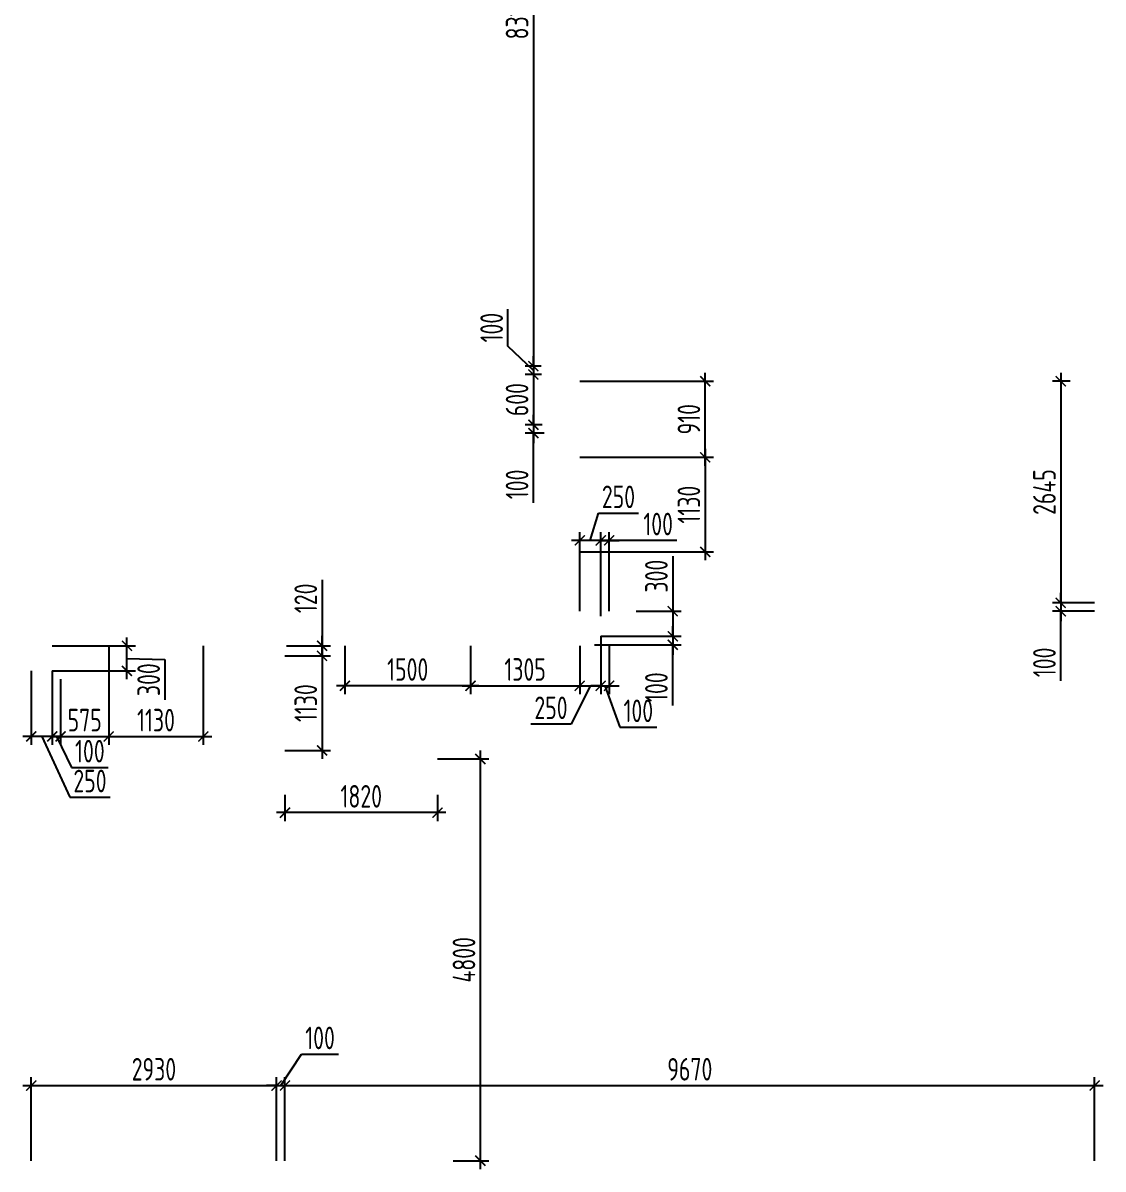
# Model space of a CAD drawing. Header units: millimetres. Extents: x -350007 to 536090, y -888 to 198380.
# Drawn here: x 113587 to 126487, y 55206 to 68896 of the extents above; entities that cross this region are included whole.
import ezdxf

# ---------------------------------------------------------------- set-up
doc = ezdxf.new("R2010")
doc.units = ezdxf.units.MM
doc.layers.add('АР_Размеры нов.', color=15, linetype='Continuous', lineweight=0)
doc.styles.add('ISOCPEUR', font='isocpeur.ttf', dxfattribs={"width": 0.7})
doc.dimstyles.new('R_100', dxfattribs={"dimtxt": 270, "dimasz": 120, "dimexe": 100, "dimexo": 0, "dimgap": 60, "dimtad": 1, "dimdec": 0, "dimrnd": 5, "dimzin": 0, "dimdsep": 46, "dimtxsty": 'ISOCPEUR', "dimblk": 'ARCHTICK', "dimcen": 0, "dimdle": 100, "dimclrd": 256, "dimclre": 256, "dimclrt": 256, "dimadec": 0, "dimazin": 0, "dimtfac": 2, "dimtdec": 0, "dimtofl": 0, "dimtmove": 1, "dimatfit": 3, "dimfxl": 1, "dimtvp": 3, "dimtolj": 1, "dimtzin": 0, "dimarcsym": 0})

# ---------------------------------------------------------------- blocks, each defined once
blk = doc.blocks.new('_ArchTick')
at = {"color": 0, "linetype": 'ByBlock', "const_width": 0.15}
blk.add_lwpolyline([(-0.5, -0.5), (0.5, 0.5)], dxfattribs=at)
blk = doc.blocks.new('*D2631')
at = {"layer": 'Defpoints', "color": 0, "ltscale": 100, "transparency": 16777216}
for p in [(117433, 61456), (118933, 61456), (117433, 60978)]:
    blk.add_point(p, dxfattribs=at)
at = {"layer": 'АР_Размеры нов.', "lineweight": -2, "ltscale": 100, "transparency": 16777216}
for p, q in [((117433, 61456), (117433, 60878)), ((118933, 61456), (118933, 60878)), ((119033, 60978), (117333, 60978))]:
    blk.add_line(p, q, dxfattribs=at)
at = {"layer": 'АР_Размеры нов.', "lineweight": -2, "ltscale": 100, "transparency": 16777216, "xscale": 120, "yscale": 120, "zscale": 120, "rotation": 180}
blk.add_blockref('_ArchTick', (117433, 60978), dxfattribs=at)
at = {"layer": 'АР_Размеры нов.', "lineweight": -2, "ltscale": 100, "transparency": 16777216, "xscale": 120, "yscale": 120, "zscale": 120}
blk.add_blockref('_ArchTick', (118933, 60978), dxfattribs=at)
at = {"layer": 'АР_Размеры нов.', "ltscale": 100, "transparency": 16777216, "insert": (118183, 61173), "char_height": 270, "attachment_point": 5, "style": 'ISOCPEUR'}
blk.add_mtext('\\A1;1500', dxfattribs=at)
blk = doc.blocks.new('*D2632')
at = {"layer": 'Defpoints', "color": 0, "ltscale": 100, "transparency": 16777216}
for p in [(116717, 61336), (116717, 60206), (117160, 60206)]:
    blk.add_point(p, dxfattribs=at)
at = {"layer": 'АР_Размеры нов.', "lineweight": -2, "ltscale": 100, "transparency": 16777216}
for p, q in [((116717, 61336), (117260, 61336)), ((117160, 61436), (117160, 60106)), ((116717, 60206), (117260, 60206))]:
    blk.add_line(p, q, dxfattribs=at)
at = {"layer": 'АР_Размеры нов.', "lineweight": -2, "ltscale": 100, "transparency": 16777216, "xscale": 120, "yscale": 120, "zscale": 120}
for p, rotation in [((117160, 61336), 90), ((117160, 60206), 270)]:
    blk.add_blockref('_ArchTick', p, dxfattribs=dict(at, rotation=rotation))
at = {"layer": 'АР_Размеры нов.', "ltscale": 100, "transparency": 16777216, "insert": (116965, 60771), "char_height": 270, "attachment_point": 5, "rotation": 90, "style": 'ISOCPEUR'}
blk.add_mtext('\\A1;1130', dxfattribs=at)
blk = doc.blocks.new('*D2633')
at = {"layer": 'Defpoints', "color": 0, "ltscale": 100, "transparency": 16777216}
for p in [(120237, 63707), (120238, 62577), (121736, 62577)]:
    blk.add_point(p, dxfattribs=at)
at = {"layer": 'АР_Размеры нов.', "lineweight": -2, "ltscale": 100, "transparency": 16777216}
for p, q in [((121736, 63807), (121736, 62477)), ((120237, 63707), (121836, 63707)), ((120238, 62577), (121836, 62577))]:
    blk.add_line(p, q, dxfattribs=at)
at = {"layer": 'АР_Размеры нов.', "lineweight": -2, "ltscale": 100, "transparency": 16777216, "xscale": 120, "yscale": 120, "zscale": 120}
for p, rotation in [((121736, 63707), 90), ((121736, 62577), 270)]:
    blk.add_blockref('_ArchTick', p, dxfattribs=dict(at, rotation=rotation))
at = {"layer": 'АР_Размеры нов.', "ltscale": 100, "transparency": 16777216, "insert": (121541, 63142), "char_height": 270, "attachment_point": 5, "rotation": 90, "style": 'ISOCPEUR'}
blk.add_mtext('\\A1;1130', dxfattribs=at)
blk = doc.blocks.new('*D2645')
at = {"layer": 'Defpoints', "color": 0, "ltscale": 100, "transparency": 16777216}
for p in [(116717, 59677), (118538, 59677), (116717, 59463)]:
    blk.add_point(p, dxfattribs=at)
at = {"layer": 'АР_Размеры нов.', "lineweight": -2, "ltscale": 100, "transparency": 16777216}
for p, q in [((116717, 59677), (116717, 59363)), ((118538, 59677), (118538, 59363)), ((118638, 59463), (116617, 59463))]:
    blk.add_line(p, q, dxfattribs=at)
at = {"layer": 'АР_Размеры нов.', "lineweight": -2, "ltscale": 100, "transparency": 16777216, "xscale": 120, "yscale": 120, "zscale": 120, "rotation": 180}
blk.add_blockref('_ArchTick', (116717, 59463), dxfattribs=at)
at = {"layer": 'АР_Размеры нов.', "lineweight": -2, "ltscale": 100, "transparency": 16777216, "xscale": 120, "yscale": 120, "zscale": 120}
blk.add_blockref('_ArchTick', (118538, 59463), dxfattribs=at)
at = {"layer": 'АР_Размеры нов.', "ltscale": 100, "transparency": 16777216, "insert": (117628, 59658), "char_height": 270, "attachment_point": 5, "style": 'ISOCPEUR'}
blk.add_mtext('\\A1;1820', dxfattribs=at)
blk = doc.blocks.new('*D2646')
at = {"layer": 'Defpoints', "color": 0, "ltscale": 100, "transparency": 16777216}
for p in [(118538, 60104), (118727, 55306), (119050, 55306)]:
    blk.add_point(p, dxfattribs=at)
at = {"layer": 'АР_Размеры нов.', "lineweight": -2, "ltscale": 100, "transparency": 16777216}
for p, q in [((118538, 60104), (119150, 60104)), ((119050, 60204), (119050, 55206)), ((118727, 55306), (119150, 55306))]:
    blk.add_line(p, q, dxfattribs=at)
at = {"layer": 'АР_Размеры нов.', "lineweight": -2, "ltscale": 100, "transparency": 16777216, "xscale": 120, "yscale": 120, "zscale": 120}
for p, rotation in [((119050, 60104), 90), ((119050, 55306), 270)]:
    blk.add_blockref('_ArchTick', p, dxfattribs=dict(at, rotation=rotation))
at = {"layer": 'АР_Размеры нов.', "ltscale": 100, "transparency": 16777216, "insert": (118855, 57705), "char_height": 270, "attachment_point": 5, "rotation": 90, "style": 'ISOCPEUR'}
blk.add_mtext('\\A1;4800', dxfattribs=at)
blk = doc.blocks.new('*D2148')
at = {"layer": 'Defpoints', "color": 0, "ltscale": 500, "transparency": 16777216}
for p in [(119838, 73111), (119684, 64796), (119778, 64796)]:
    blk.add_point(p, dxfattribs=at)
at = {"layer": 'АР_Размеры нов.', "lineweight": -2, "ltscale": 500, "transparency": 16777216}
for p, q in [((119838, 73111), (119584, 73111)), ((119684, 73211), (119684, 64696)), ((119778, 64796), (119584, 64796))]:
    blk.add_line(p, q, dxfattribs=at)
at = {"layer": 'АР_Размеры нов.', "lineweight": -2, "ltscale": 500, "transparency": 16777216, "xscale": 120, "yscale": 120, "zscale": 120}
for p, rotation in [((119684, 73111), 90), ((119684, 64796), 270)]:
    blk.add_blockref('_ArchTick', p, dxfattribs=dict(at, rotation=rotation))
at = {"layer": 'АР_Размеры нов.', "lineweight": 13, "ltscale": 500, "transparency": 16777216, "insert": (119489, 68953), "char_height": 270, "attachment_point": 5, "rotation": 90, "style": 'ISOCPEUR'}
blk.add_mtext('\\A1;8315', dxfattribs=at)
blk = doc.blocks.new('*D2149')
at = {"layer": 'Defpoints', "color": 0, "ltscale": 500, "transparency": 16777216}
for p in [(119778, 64796), (119684, 64696), (119780, 64696)]:
    blk.add_point(p, dxfattribs=at)
at = {"layer": 'АР_Размеры нов.', "lineweight": -2, "ltscale": 500, "transparency": 16777216}
for p, q in [((119380, 65035), (119380, 65477)), ((119684, 64746), (119380, 65035)), ((119684, 64796), (119684, 64916)), ((119778, 64796), (119584, 64796)), ((119684, 64796), (119684, 64696)), ((119780, 64696), (119584, 64696)), ((119684, 64696), (119684, 64576))]:
    blk.add_line(p, q, dxfattribs=at)
at = {"layer": 'АР_Размеры нов.', "lineweight": -2, "ltscale": 500, "transparency": 16777216, "xscale": 120, "yscale": 120, "zscale": 120}
for p, rotation in [((119684, 64796), 270), ((119684, 64696), 90)]:
    blk.add_blockref('_ArchTick', p, dxfattribs=dict(at, rotation=rotation))
at = {"layer": 'АР_Размеры нов.', "lineweight": 13, "ltscale": 500, "transparency": 16777216, "insert": (119185, 65256), "char_height": 270, "attachment_point": 5, "rotation": 90, "style": 'ISOCPEUR'}
blk.add_mtext('\\A1;100', dxfattribs=at)
blk = doc.blocks.new('*D2150')
at = {"layer": 'Defpoints', "color": 0, "ltscale": 500, "transparency": 16777216}
for p in [(119780, 64696), (119684, 64096), (119789, 64096)]:
    blk.add_point(p, dxfattribs=at)
at = {"layer": 'АР_Размеры нов.', "lineweight": -2, "ltscale": 500, "transparency": 16777216}
for p, q in [((119684, 64796), (119684, 63996)), ((119780, 64696), (119584, 64696)), ((119789, 64096), (119584, 64096))]:
    blk.add_line(p, q, dxfattribs=at)
at = {"layer": 'АР_Размеры нов.', "lineweight": -2, "ltscale": 500, "transparency": 16777216, "xscale": 120, "yscale": 120, "zscale": 120}
for p, rotation in [((119684, 64696), 90), ((119684, 64096), 270)]:
    blk.add_blockref('_ArchTick', p, dxfattribs=dict(at, rotation=rotation))
at = {"layer": 'АР_Размеры нов.', "lineweight": 13, "ltscale": 500, "transparency": 16777216, "insert": (119489, 64396), "char_height": 270, "attachment_point": 5, "rotation": 90, "style": 'ISOCPEUR'}
blk.add_mtext('\\A1;600', dxfattribs=at)
blk = doc.blocks.new('*D2151')
at = {"layer": 'Defpoints', "color": 0, "ltscale": 500, "transparency": 16777216}
for p in [(119789, 64096), (119684, 63996), (119811, 63996)]:
    blk.add_point(p, dxfattribs=at)
at = {"layer": 'АР_Размеры нов.', "lineweight": -2, "ltscale": 500, "transparency": 16777216}
for p, q in [((119684, 64096), (119684, 64216)), ((119789, 64096), (119584, 64096)), ((119684, 64096), (119684, 63996)), ((119811, 63996), (119584, 63996)), ((119684, 63996), (119684, 63876)), ((119684, 63164), (119684, 63996))]:
    blk.add_line(p, q, dxfattribs=at)
at = {"layer": 'АР_Размеры нов.', "lineweight": -2, "ltscale": 500, "transparency": 16777216, "xscale": 120, "yscale": 120, "zscale": 120}
for p, rotation in [((119684, 64096), 270), ((119684, 63996), 90)]:
    blk.add_blockref('_ArchTick', p, dxfattribs=dict(at, rotation=rotation))
at = {"layer": 'АР_Размеры нов.', "lineweight": 13, "ltscale": 500, "transparency": 16777216, "insert": (119489, 63384), "char_height": 270, "attachment_point": 5, "rotation": 90, "style": 'ISOCPEUR'}
blk.add_mtext('\\A1;100', dxfattribs=at)
blk = doc.blocks.new('*D2152')
at = {"layer": 'Defpoints', "color": 0, "ltscale": 500, "transparency": 16777216}
for p in [(120237, 64616), (121736, 64616), (120237, 63707)]:
    blk.add_point(p, dxfattribs=at)
at = {"layer": 'АР_Размеры нов.', "lineweight": -2, "ltscale": 500, "transparency": 16777216}
for p, q in [((121736, 63607), (121736, 64716)), ((120237, 64616), (121836, 64616)), ((120237, 63707), (121836, 63707))]:
    blk.add_line(p, q, dxfattribs=at)
at = {"layer": 'АР_Размеры нов.', "lineweight": -2, "ltscale": 500, "transparency": 16777216, "xscale": 120, "yscale": 120, "zscale": 120}
for p, rotation in [((121736, 64616), 90), ((121736, 63707), 270)]:
    blk.add_blockref('_ArchTick', p, dxfattribs=dict(at, rotation=rotation))
at = {"layer": 'АР_Размеры нов.', "lineweight": 13, "ltscale": 500, "transparency": 16777216, "insert": (121541, 64162), "char_height": 270, "attachment_point": 5, "rotation": 90, "style": 'ISOCPEUR'}
blk.add_mtext('\\A1;910', dxfattribs=at)
blk = doc.blocks.new('*D2187')
at = {"layer": 'Defpoints', "color": 0, "ltscale": 500, "transparency": 16777216}
for p in [(126096, 64616), (125982, 61969), (126387, 61969)]:
    blk.add_point(p, dxfattribs=at)
at = {"layer": 'АР_Размеры нов.', "lineweight": -2, "ltscale": 500, "transparency": 16777216}
for p, q in [((125982, 64716), (125982, 61869)), ((126096, 64616), (125882, 64616)), ((126387, 61969), (125882, 61969))]:
    blk.add_line(p, q, dxfattribs=at)
at = {"layer": 'АР_Размеры нов.', "lineweight": -2, "ltscale": 500, "transparency": 16777216, "xscale": 120, "yscale": 120, "zscale": 120}
for p, rotation in [((125982, 64616), 90), ((125982, 61969), 270)]:
    blk.add_blockref('_ArchTick', p, dxfattribs=dict(at, rotation=rotation))
at = {"layer": 'АР_Размеры нов.', "lineweight": 13, "ltscale": 500, "transparency": 16777216, "insert": (125787, 63292), "char_height": 270, "attachment_point": 5, "rotation": 90, "style": 'ISOCPEUR'}
blk.add_mtext('\\A1;2645', dxfattribs=at)
blk = doc.blocks.new('*D2188')
at = {"layer": 'Defpoints', "color": 0, "ltscale": 500, "transparency": 16777216}
for p in [(126387, 61969), (125982, 61869), (126387, 61869)]:
    blk.add_point(p, dxfattribs=at)
at = {"layer": 'АР_Размеры нов.', "lineweight": -2, "ltscale": 500, "transparency": 16777216}
for p, q in [((125982, 61969), (125982, 62089)), ((126387, 61969), (125882, 61969)), ((125982, 61969), (125982, 61869)), ((126387, 61869), (125882, 61869)), ((125982, 61869), (125982, 61749)), ((125982, 61037), (125982, 61869))]:
    blk.add_line(p, q, dxfattribs=at)
at = {"layer": 'АР_Размеры нов.', "lineweight": -2, "ltscale": 500, "transparency": 16777216, "xscale": 120, "yscale": 120, "zscale": 120}
for p, rotation in [((125982, 61969), 270), ((125982, 61869), 90)]:
    blk.add_blockref('_ArchTick', p, dxfattribs=dict(at, rotation=rotation))
at = {"layer": 'АР_Размеры нов.', "lineweight": 13, "ltscale": 500, "transparency": 16777216, "insert": (125787, 61258), "char_height": 270, "attachment_point": 5, "rotation": 90, "style": 'ISOCPEUR'}
blk.add_mtext('\\A1;100', dxfattribs=at)
blk = doc.blocks.new('*D2301')
at = {"layer": 'Defpoints', "color": 0, "ltscale": 500, "transparency": 16777216}
for p in [(120913, 61869), (120488, 61569), (121348, 61569)]:
    blk.add_point(p, dxfattribs=at)
at = {"layer": 'АР_Размеры нов.', "lineweight": -2, "ltscale": 500, "transparency": 16777216}
for p, q in [((121348, 62528), (121348, 61869)), ((121348, 61969), (121348, 61469)), ((120913, 61869), (121448, 61869)), ((120488, 61569), (121448, 61569))]:
    blk.add_line(p, q, dxfattribs=at)
at = {"layer": 'АР_Размеры нов.', "lineweight": -2, "ltscale": 500, "transparency": 16777216, "xscale": 120, "yscale": 120, "zscale": 120}
for p, rotation in [((121348, 61869), 90), ((121348, 61569), 270)]:
    blk.add_blockref('_ArchTick', p, dxfattribs=dict(at, rotation=rotation))
at = {"layer": 'АР_Размеры нов.', "lineweight": 13, "ltscale": 500, "transparency": 16777216, "insert": (121153, 62288), "char_height": 270, "attachment_point": 5, "rotation": 90, "style": 'ISOCPEUR'}
blk.add_mtext('\\A1;300', dxfattribs=at)
blk = doc.blocks.new('*D2302')
at = {"layer": 'Defpoints', "color": 0, "ltscale": 500, "transparency": 16777216}
for p in [(120413, 61469), (120488, 61569), (121348, 61469)]:
    blk.add_point(p, dxfattribs=at)
at = {"layer": 'АР_Размеры нов.', "lineweight": -2, "ltscale": 500, "transparency": 16777216}
for p, q in [((121348, 61569), (121348, 61689)), ((120413, 61469), (121448, 61469)), ((120488, 61569), (121448, 61569)), ((121348, 61569), (121348, 61469)), ((121348, 61469), (121348, 61349)), ((121348, 60741), (121348, 61469))]:
    blk.add_line(p, q, dxfattribs=at)
at = {"layer": 'АР_Размеры нов.', "lineweight": -2, "ltscale": 500, "transparency": 16777216, "xscale": 120, "yscale": 120, "zscale": 120}
for p, rotation in [((121348, 61569), 270), ((121348, 61469), 90)]:
    blk.add_blockref('_ArchTick', p, dxfattribs=dict(at, rotation=rotation))
at = {"layer": 'АР_Размеры нов.', "lineweight": 13, "ltscale": 500, "transparency": 16777216, "insert": (121153, 60962), "char_height": 270, "attachment_point": 5, "rotation": 90, "style": 'ISOCPEUR'}
blk.add_mtext('\\A1;100', dxfattribs=at)
blk = doc.blocks.new('*D2303')
at = {"layer": 'Defpoints', "color": 0, "ltscale": 500, "transparency": 16777216}
for p in [(120238, 62715), (120238, 61869), (120488, 61869)]:
    blk.add_point(p, dxfattribs=at)
at = {"layer": 'АР_Размеры нов.', "lineweight": -2, "ltscale": 500, "transparency": 16777216}
for p, q in [((120363, 62715), (120460, 63040)), ((120460, 63040), (120939, 63040)), ((120588, 62715), (120138, 62715)), ((120238, 61869), (120238, 62815)), ((120488, 61869), (120488, 62815))]:
    blk.add_line(p, q, dxfattribs=at)
at = {"layer": 'АР_Размеры нов.', "lineweight": -2, "ltscale": 500, "transparency": 16777216, "xscale": 120, "yscale": 120, "zscale": 120, "rotation": 180}
blk.add_blockref('_ArchTick', (120238, 62715), dxfattribs=at)
at = {"layer": 'АР_Размеры нов.', "lineweight": -2, "ltscale": 500, "transparency": 16777216, "xscale": 120, "yscale": 120, "zscale": 120}
blk.add_blockref('_ArchTick', (120488, 62715), dxfattribs=at)
at = {"layer": 'АР_Размеры нов.', "lineweight": 13, "ltscale": 500, "transparency": 16777216, "insert": (120700, 63235), "char_height": 270, "attachment_point": 5, "style": 'ISOCPEUR'}
blk.add_mtext('\\A1;250', dxfattribs=at)
blk = doc.blocks.new('*D2304')
at = {"layer": 'Defpoints', "color": 0, "ltscale": 500, "transparency": 16777216}
for p in [(120588, 62715), (120488, 61811), (120588, 61869)]:
    blk.add_point(p, dxfattribs=at)
at = {"layer": 'АР_Размеры нов.', "lineweight": -2, "ltscale": 500, "transparency": 16777216}
for p, q in [((120488, 62715), (120368, 62715)), ((120488, 61811), (120488, 62815)), ((120488, 62715), (120588, 62715)), ((120588, 61869), (120588, 62815)), ((120588, 62715), (120708, 62715)), ((121395, 62715), (120588, 62715))]:
    blk.add_line(p, q, dxfattribs=at)
at = {"layer": 'АР_Размеры нов.', "lineweight": -2, "ltscale": 500, "transparency": 16777216, "xscale": 120, "yscale": 120, "zscale": 120}
blk.add_blockref('_ArchTick', (120488, 62715), dxfattribs=at)
at = {"layer": 'АР_Размеры нов.', "lineweight": -2, "ltscale": 500, "transparency": 16777216, "xscale": 120, "yscale": 120, "zscale": 120, "rotation": 180}
blk.add_blockref('_ArchTick', (120588, 62715), dxfattribs=at)
at = {"layer": 'АР_Размеры нов.', "lineweight": 13, "ltscale": 500, "transparency": 16777216, "insert": (121174, 62910), "char_height": 270, "attachment_point": 5, "style": 'ISOCPEUR'}
blk.add_mtext('\\A1;100', dxfattribs=at)
blk = doc.blocks.new('*D2311')
at = {"layer": 'Defpoints', "color": 0, "ltscale": 500, "transparency": 16777216}
for p in [(113687, 61156), (113937, 61156), (113687, 60373)]:
    blk.add_point(p, dxfattribs=at)
at = {"layer": 'АР_Размеры нов.', "lineweight": -2, "ltscale": 500, "transparency": 16777216}
for p, q in [((113687, 61156), (113687, 60273)), ((113937, 61156), (113937, 60273)), ((114037, 60373), (113587, 60373)), ((113812, 60373), (114148, 59646)), ((114148, 59646), (114628, 59646))]:
    blk.add_line(p, q, dxfattribs=at)
at = {"layer": 'АР_Размеры нов.', "lineweight": -2, "ltscale": 500, "transparency": 16777216, "xscale": 120, "yscale": 120, "zscale": 120, "rotation": 180}
blk.add_blockref('_ArchTick', (113687, 60373), dxfattribs=at)
at = {"layer": 'АР_Размеры нов.', "lineweight": -2, "ltscale": 500, "transparency": 16777216, "xscale": 120, "yscale": 120, "zscale": 120}
blk.add_blockref('_ArchTick', (113937, 60373), dxfattribs=at)
at = {"layer": 'АР_Размеры нов.', "lineweight": 13, "ltscale": 500, "transparency": 16777216, "insert": (114388, 59841), "char_height": 270, "attachment_point": 5, "style": 'ISOCPEUR'}
blk.add_mtext('\\A1;250', dxfattribs=at)
blk = doc.blocks.new('*D2312')
at = {"layer": 'Defpoints', "color": 0, "ltscale": 500, "transparency": 16777216}
for p in [(113937, 61156), (114037, 61056), (114037, 60373)]:
    blk.add_point(p, dxfattribs=at)
at = {"layer": 'АР_Размеры нов.', "lineweight": -2, "ltscale": 500, "transparency": 16777216}
for p, q in [((113937, 61156), (113937, 60273)), ((114037, 61056), (114037, 60273)), ((113937, 60373), (113817, 60373)), ((113937, 60373), (114037, 60373)), ((113987, 60373), (114166, 60002)), ((114037, 60373), (114157, 60373)), ((114166, 60002), (114607, 60002))]:
    blk.add_line(p, q, dxfattribs=at)
at = {"layer": 'АР_Размеры нов.', "lineweight": -2, "ltscale": 500, "transparency": 16777216, "xscale": 120, "yscale": 120, "zscale": 120}
blk.add_blockref('_ArchTick', (113937, 60373), dxfattribs=at)
at = {"layer": 'АР_Размеры нов.', "lineweight": -2, "ltscale": 500, "transparency": 16777216, "xscale": 120, "yscale": 120, "zscale": 120, "rotation": 180}
blk.add_blockref('_ArchTick', (114037, 60373), dxfattribs=at)
at = {"layer": 'АР_Размеры нов.', "lineweight": 13, "ltscale": 500, "transparency": 16777216, "insert": (114387, 60197), "char_height": 270, "attachment_point": 5, "style": 'ISOCPEUR'}
blk.add_mtext('\\A1;100', dxfattribs=at)
blk = doc.blocks.new('*D2313')
at = {"layer": 'Defpoints', "color": 0, "ltscale": 500, "transparency": 16777216}
for p in [(114612, 61456), (114037, 61056), (114612, 60373)]:
    blk.add_point(p, dxfattribs=at)
at = {"layer": 'АР_Размеры нов.', "lineweight": -2, "ltscale": 500, "transparency": 16777216}
for p, q in [((114612, 61456), (114612, 60273)), ((114037, 61056), (114037, 60273)), ((113937, 60373), (114712, 60373))]:
    blk.add_line(p, q, dxfattribs=at)
at = {"layer": 'АР_Размеры нов.', "lineweight": -2, "ltscale": 500, "transparency": 16777216, "xscale": 120, "yscale": 120, "zscale": 120, "rotation": 180}
blk.add_blockref('_ArchTick', (114037, 60373), dxfattribs=at)
at = {"layer": 'АР_Размеры нов.', "lineweight": -2, "ltscale": 500, "transparency": 16777216, "xscale": 120, "yscale": 120, "zscale": 120}
blk.add_blockref('_ArchTick', (114612, 60373), dxfattribs=at)
at = {"layer": 'АР_Размеры нов.', "lineweight": 13, "ltscale": 500, "transparency": 16777216, "insert": (114325, 60568), "char_height": 270, "attachment_point": 5, "style": 'ISOCPEUR'}
blk.add_mtext('\\A1;575', dxfattribs=at)
blk = doc.blocks.new('*D2314')
at = {"layer": 'Defpoints', "color": 0, "ltscale": 500, "transparency": 16777216}
for p in [(113937, 61456), (114830, 61456), (113937, 61156)]:
    blk.add_point(p, dxfattribs=at)
at = {"layer": 'АР_Размеры нов.', "lineweight": -2, "ltscale": 500, "transparency": 16777216}
for p, q in [((114830, 61056), (114830, 61556)), ((113937, 61456), (114930, 61456)), ((114830, 61306), (115284, 61291)), ((115284, 61291), (115284, 60812)), ((113937, 61156), (114930, 61156))]:
    blk.add_line(p, q, dxfattribs=at)
at = {"layer": 'АР_Размеры нов.', "lineweight": -2, "ltscale": 500, "transparency": 16777216, "xscale": 120, "yscale": 120, "zscale": 120}
for p, rotation in [((114830, 61456), 90), ((114830, 61156), 270)]:
    blk.add_blockref('_ArchTick', p, dxfattribs=dict(at, rotation=rotation))
at = {"layer": 'АР_Размеры нов.', "lineweight": 13, "ltscale": 500, "transparency": 16777216, "insert": (115089, 61051), "char_height": 270, "attachment_point": 5, "rotation": 90, "style": 'ISOCPEUR'}
blk.add_mtext('\\A1;300', dxfattribs=at)
blk = doc.blocks.new('*D2319')
at = {"layer": 'Defpoints', "color": 0, "ltscale": 500, "transparency": 16777216}
for p in [(114612, 61456), (115742, 61456), (115742, 60373)]:
    blk.add_point(p, dxfattribs=at)
at = {"layer": 'АР_Размеры нов.', "lineweight": -2, "ltscale": 500, "transparency": 16777216}
for p, q in [((114612, 61456), (114612, 60273)), ((115742, 61456), (115742, 60273)), ((114512, 60373), (115842, 60373))]:
    blk.add_line(p, q, dxfattribs=at)
at = {"layer": 'АР_Размеры нов.', "lineweight": -2, "ltscale": 500, "transparency": 16777216, "xscale": 120, "yscale": 120, "zscale": 120, "rotation": 180}
blk.add_blockref('_ArchTick', (114612, 60373), dxfattribs=at)
at = {"layer": 'АР_Размеры нов.', "lineweight": -2, "ltscale": 500, "transparency": 16777216, "xscale": 120, "yscale": 120, "zscale": 120}
blk.add_blockref('_ArchTick', (115742, 60373), dxfattribs=at)
at = {"layer": 'АР_Размеры нов.', "lineweight": 13, "ltscale": 500, "transparency": 16777216, "insert": (115177, 60568), "char_height": 270, "attachment_point": 5, "style": 'ISOCPEUR'}
blk.add_mtext('\\A1;1130', dxfattribs=at)
blk = doc.blocks.new('*D2320')
at = {"layer": 'Defpoints', "color": 0, "ltscale": 500, "transparency": 16777216}
for p in [(116737, 61456), (116737, 61336), (117160, 61456)]:
    blk.add_point(p, dxfattribs=at)
at = {"layer": 'АР_Размеры нов.', "lineweight": -2, "ltscale": 500, "transparency": 16777216}
for p, q in [((117160, 62244), (117160, 61456)), ((117160, 61456), (117160, 61576)), ((116737, 61456), (117260, 61456)), ((116737, 61336), (117260, 61336)), ((117160, 61336), (117160, 61456)), ((117160, 61336), (117160, 61216))]:
    blk.add_line(p, q, dxfattribs=at)
at = {"layer": 'АР_Размеры нов.', "lineweight": -2, "ltscale": 500, "transparency": 16777216, "xscale": 120, "yscale": 120, "zscale": 120}
for p, rotation in [((117160, 61456), 270), ((117160, 61336), 90)]:
    blk.add_blockref('_ArchTick', p, dxfattribs=dict(at, rotation=rotation))
at = {"layer": 'АР_Размеры нов.', "lineweight": 13, "ltscale": 500, "transparency": 16777216, "insert": (116965, 62023), "char_height": 270, "attachment_point": 5, "rotation": 90, "style": 'ISOCPEUR'}
blk.add_mtext('\\A1;120', dxfattribs=at)
blk = doc.blocks.new('*D2321')
at = {"layer": 'Defpoints', "color": 0, "ltscale": 500, "transparency": 16777216}
for p in [(118933, 61456), (120237, 61456), (120237, 60978)]:
    blk.add_point(p, dxfattribs=at)
at = {"layer": 'АР_Размеры нов.', "lineweight": -2, "ltscale": 500, "transparency": 16777216}
for p, q in [((118933, 61456), (118933, 60878)), ((120237, 61456), (120237, 60878)), ((118833, 60978), (120337, 60978))]:
    blk.add_line(p, q, dxfattribs=at)
at = {"layer": 'АР_Размеры нов.', "lineweight": -2, "ltscale": 500, "transparency": 16777216, "xscale": 120, "yscale": 120, "zscale": 120, "rotation": 180}
blk.add_blockref('_ArchTick', (118933, 60978), dxfattribs=at)
at = {"layer": 'АР_Размеры нов.', "lineweight": -2, "ltscale": 500, "transparency": 16777216, "xscale": 120, "yscale": 120, "zscale": 120}
blk.add_blockref('_ArchTick', (120237, 60978), dxfattribs=at)
at = {"layer": 'АР_Размеры нов.', "lineweight": 13, "ltscale": 500, "transparency": 16777216, "insert": (119585, 61173), "char_height": 270, "attachment_point": 5, "style": 'ISOCPEUR'}
blk.add_mtext('\\A1;1305', dxfattribs=at)
blk = doc.blocks.new('*D2322')
at = {"layer": 'Defpoints', "color": 0, "ltscale": 500, "transparency": 16777216}
for p in [(120488, 61569), (120237, 61456), (120488, 60978)]:
    blk.add_point(p, dxfattribs=at)
at = {"layer": 'АР_Размеры нов.', "lineweight": -2, "ltscale": 500, "transparency": 16777216}
for p, q in [((120488, 61569), (120488, 60878)), ((120237, 61456), (120237, 60878)), ((120363, 60978), (120134, 60520)), ((120137, 60978), (120588, 60978)), ((120134, 60520), (119655, 60520))]:
    blk.add_line(p, q, dxfattribs=at)
at = {"layer": 'АР_Размеры нов.', "lineweight": -2, "ltscale": 500, "transparency": 16777216, "xscale": 120, "yscale": 120, "zscale": 120, "rotation": 180}
blk.add_blockref('_ArchTick', (120237, 60978), dxfattribs=at)
at = {"layer": 'АР_Размеры нов.', "lineweight": -2, "ltscale": 500, "transparency": 16777216, "xscale": 120, "yscale": 120, "zscale": 120}
blk.add_blockref('_ArchTick', (120488, 60978), dxfattribs=at)
at = {"layer": 'АР_Размеры нов.', "lineweight": 13, "ltscale": 500, "transparency": 16777216, "insert": (119894, 60715), "char_height": 270, "attachment_point": 5, "style": 'ISOCPEUR'}
blk.add_mtext('\\A1;250', dxfattribs=at)
blk = doc.blocks.new('*D2323')
at = {"layer": 'Defpoints', "color": 0, "ltscale": 500, "transparency": 16777216}
for p in [(120488, 61569), (120588, 61469), (120588, 60978)]:
    blk.add_point(p, dxfattribs=at)
at = {"layer": 'АР_Размеры нов.', "lineweight": -2, "ltscale": 500, "transparency": 16777216}
for p, q in [((120488, 61569), (120488, 60878)), ((120588, 61469), (120588, 60878)), ((120488, 60978), (120368, 60978)), ((120488, 60978), (120588, 60978)), ((120538, 60978), (120716, 60484)), ((120588, 60978), (120708, 60978)), ((120716, 60484), (121158, 60484))]:
    blk.add_line(p, q, dxfattribs=at)
at = {"layer": 'АР_Размеры нов.', "lineweight": -2, "ltscale": 500, "transparency": 16777216, "xscale": 120, "yscale": 120, "zscale": 120}
blk.add_blockref('_ArchTick', (120488, 60978), dxfattribs=at)
at = {"layer": 'АР_Размеры нов.', "lineweight": -2, "ltscale": 500, "transparency": 16777216, "xscale": 120, "yscale": 120, "zscale": 120, "rotation": 180}
blk.add_blockref('_ArchTick', (120588, 60978), dxfattribs=at)
at = {"layer": 'АР_Размеры нов.', "lineweight": 13, "ltscale": 500, "transparency": 16777216, "insert": (120937, 60679), "char_height": 270, "attachment_point": 5, "style": 'ISOCPEUR'}
blk.add_mtext('\\A1;100', dxfattribs=at)
blk = doc.blocks.new('*D2333')
at = {"layer": 'Defpoints', "color": 0, "ltscale": 500, "transparency": 16777216}
for p in [(116617, 56203), (113687, 55306), (116617, 55306)]:
    blk.add_point(p, dxfattribs=at)
at = {"layer": 'АР_Размеры нов.', "lineweight": -2, "ltscale": 500, "transparency": 16777216}
for p, q in [((113687, 55306), (113687, 56303)), ((116617, 55306), (116617, 56303)), ((113587, 56203), (116717, 56203))]:
    blk.add_line(p, q, dxfattribs=at)
at = {"layer": 'АР_Размеры нов.', "lineweight": -2, "ltscale": 500, "transparency": 16777216, "xscale": 120, "yscale": 120, "zscale": 120, "rotation": 180}
blk.add_blockref('_ArchTick', (113687, 56203), dxfattribs=at)
at = {"layer": 'АР_Размеры нов.', "lineweight": -2, "ltscale": 500, "transparency": 16777216, "xscale": 120, "yscale": 120, "zscale": 120}
blk.add_blockref('_ArchTick', (116617, 56203), dxfattribs=at)
at = {"layer": 'АР_Размеры нов.', "lineweight": 13, "ltscale": 500, "transparency": 16777216, "insert": (115152, 56398), "char_height": 270, "attachment_point": 5, "style": 'ISOCPEUR'}
blk.add_mtext('\\A1;2930', dxfattribs=at)
blk = doc.blocks.new('*D2334')
at = {"layer": 'Defpoints', "color": 0, "ltscale": 500, "transparency": 16777216}
for p in [(116717, 56203), (116617, 55306), (116717, 55306)]:
    blk.add_point(p, dxfattribs=at)
at = {"layer": 'АР_Размеры нов.', "lineweight": -2, "ltscale": 500, "transparency": 16777216}
for p, q in [((116667, 56203), (116916, 56577)), ((116916, 56577), (117357, 56577)), ((116617, 55306), (116617, 56303)), ((116717, 55306), (116717, 56303)), ((116617, 56203), (116497, 56203)), ((116617, 56203), (116717, 56203)), ((116717, 56203), (116837, 56203))]:
    blk.add_line(p, q, dxfattribs=at)
at = {"layer": 'АР_Размеры нов.', "lineweight": -2, "ltscale": 500, "transparency": 16777216, "xscale": 120, "yscale": 120, "zscale": 120}
blk.add_blockref('_ArchTick', (116617, 56203), dxfattribs=at)
at = {"layer": 'АР_Размеры нов.', "lineweight": -2, "ltscale": 500, "transparency": 16777216, "xscale": 120, "yscale": 120, "zscale": 120, "rotation": 180}
blk.add_blockref('_ArchTick', (116717, 56203), dxfattribs=at)
at = {"layer": 'АР_Размеры нов.', "lineweight": 13, "ltscale": 500, "transparency": 16777216, "insert": (117136, 56772), "char_height": 270, "attachment_point": 5, "style": 'ISOCPEUR'}
blk.add_mtext('\\A1;100', dxfattribs=at)
blk = doc.blocks.new('*D2335')
at = {"layer": 'Defpoints', "color": 0, "ltscale": 500, "transparency": 16777216}
for p in [(126387, 56203), (116717, 55306), (126387, 55306)]:
    blk.add_point(p, dxfattribs=at)
at = {"layer": 'АР_Размеры нов.', "lineweight": -2, "ltscale": 500, "transparency": 16777216}
for p, q in [((116717, 55306), (116717, 56303)), ((126387, 55306), (126387, 56303)), ((116617, 56203), (126487, 56203))]:
    blk.add_line(p, q, dxfattribs=at)
at = {"layer": 'АР_Размеры нов.', "lineweight": -2, "ltscale": 500, "transparency": 16777216, "xscale": 120, "yscale": 120, "zscale": 120, "rotation": 180}
blk.add_blockref('_ArchTick', (116717, 56203), dxfattribs=at)
at = {"layer": 'АР_Размеры нов.', "lineweight": -2, "ltscale": 500, "transparency": 16777216, "xscale": 120, "yscale": 120, "zscale": 120}
blk.add_blockref('_ArchTick', (126387, 56203), dxfattribs=at)
at = {"layer": 'АР_Размеры нов.', "lineweight": 13, "ltscale": 500, "transparency": 16777216, "insert": (121552, 56398), "char_height": 270, "attachment_point": 5, "style": 'ISOCPEUR'}
blk.add_mtext('\\A1;9670', dxfattribs=at)

msp = doc.modelspace()

# ---------------------------------------------------------------- dimensions: what is measured, and where the dimension line sits
at = {"layer": 'АР_Размеры нов.', "lineweight": 13, "ltscale": 500}
for base, p1, p2, override, picture, middle in [((119684.4, 64795.7), (119837.9, 73110.7), (119778.3, 64795.7), {"dimpost": '\\X'}, '*D2148', (119489.4, 68953.2)), ((119684.4, 64095.7), (119780.3, 64695.7), (119788.6, 64095.7), {"dimpost": '\\X'}, '*D2150', (119489.4, 64395.7)), ((121735.5, 64615.7), (120237.5, 63707.4), (120237.5, 64615.7), {"dimpost": '\\X', "dimfxl": 2.5, "dimarcsym": 2}, '*D2152', (121540.5, 64161.5)), ((125982.3, 61968.6), (126095.7, 64615.7), (126387.5, 61968.6), {"dimpost": '\\X'}, '*D2187', (125787.3, 63292.2))]:
    dim = msp.add_linear_dim(base=base, p1=p1, p2=p2, angle=90, dimstyle='R_100', override=override, dxfattribs=at)
    dim.commit()
    dim.dimension.update_dxf_attribs({"geometry": picture, "text_midpoint": middle})
for base, p1, p2, override, picture, middle in [((119684.4, 64695.7), (119778.3, 64795.7), (119780.3, 64695.7), {"dimpost": '\\X'}, '*D2149', (119379.7, 65095.2)), ((119684.4, 63995.7), (119788.6, 64095.7), (119811.1, 63995.7), {"dimpost": '\\X'}, '*D2151', (119519.8, 63384.3)), ((121347.6, 61568.6), (120913.4, 61868.6), (120487.8, 61568.6), {"dimpost": '\\X', "dimfxl": 2.5, "dimarcsym": 1}, '*D2301', (121462.8, 62288.2)), ((117160.3, 61455.7), (116737.5, 61335.9), (116737.5, 61455.7), {"dimpost": '\\X'}, '*D2320', (117198, 62023.1)), ((125982.3, 61868.6), (126387.5, 61968.6), (126387.5, 61868.6), {"dimpost": '\\X'}, '*D2188', (125772, 61257.7)), ((121347.6, 61468.6), (120487.8, 61568.6), (120412.8, 61468.6), {"dimpost": '\\X', "dimfxl": 2.5, "dimarcsym": 1}, '*D2302', (121560.1, 60962)), ((114830.1, 61455.7), (113937.5, 61155.7), (113937.5, 61455.7), {"dimpost": '\\X'}, '*D2314', (115284.2, 61231))]:
    dim = msp.add_linear_dim(base=base, p1=p1, p2=p2, angle=90, dimstyle='R_100', override=override, dxfattribs=at)
    dim.commit()
    dim.dimension.update_dxf_attribs({"geometry": picture, "text_midpoint": middle, "dimtype": 160})
at = {"layer": 'АР_Размеры нов.', "ltscale": 100}
for base, p1, p2, picture, middle in [((121735.5, 62577.4), (120237.5, 63707.4), (120237.8, 62577.4), '*D2633', (121540.5, 63142.4)), ((117160.3, 60205.9), (116717.5, 61335.9), (116717.5, 60205.9), '*D2632', (116965.3, 60770.9)), ((119050.4, 55305.7), (118537.6, 60103.6), (118727.5, 55305.7), '*D2646', (118855.4, 57704.6))]:
    dim = msp.add_linear_dim(base=base, p1=p1, p2=p2, angle=90, dimstyle='R_100', override={"dimpost": '\\X', "dimfxl": 2.5, "dimarcsym": 2}, dxfattribs=at)
    dim.commit()
    dim.dimension.update_dxf_attribs({"geometry": picture, "text_midpoint": middle})
at = {"layer": 'АР_Размеры нов.', "lineweight": 13, "ltscale": 500}
for base, p1, p2, override, picture, middle in [((120237.8, 62715.2), (120487.8, 61868.6), (120237.8, 61868.6), {"dimpost": '\\X'}, '*D2303', (120520.3, 63235.2)), ((114611.8, 60372.9), (114037.5, 61055.7), (114611.8, 61455.7), {"dimpost": '\\X'}, '*D2313', (114324.6, 60567.9)), ((115741.8, 60372.9), (114611.8, 61455.7), (115741.8, 61455.7), {"dimpost": '\\X'}, '*D2319', (115176.8, 60567.9)), ((120237.5, 60978.4), (118933.1, 61455.7), (120237.5, 61455.7), {"dimpost": '\\X', "dimfxl": 2.5, "dimarcsym": 2}, '*D2321', (119585.3, 61173.4)), ((116617.5, 56203.5), (113687.5, 55305.7), (116617.5, 55305.7), {"dimpost": '\\X'}, '*D2333', (115152.5, 56398.5)), ((126387.5, 56203.5), (116717.5, 55305.7), (126387.5, 55305.7), {"dimpost": '\\X'}, '*D2335', (121552.5, 56398.5))]:
    dim = msp.add_linear_dim(base=base, p1=p1, p2=p2, dimstyle='R_100', override=override, dxfattribs=at)
    dim.commit()
    dim.dimension.update_dxf_attribs({"geometry": picture, "text_midpoint": middle})
for base, p1, p2, override, picture, middle in [((120587.8, 62715.2), (120487.8, 61811), (120587.8, 61868.6), {"dimpost": '\\X'}, '*D2304', (121174.2, 62739.7)), ((120487.8, 60978.4), (120237.5, 61455.7), (120487.8, 61568.6), {"dimpost": '\\X', "dimfxl": 2.5, "dimarcsym": 2}, '*D2322', (120074, 60520.4)), ((120587.8, 60978.4), (120487.8, 61568.6), (120587.8, 61468.6), {"dimpost": '\\X', "dimfxl": 2.5, "dimarcsym": 2}, '*D2323', (120776.3, 60484.1)), ((113687.5, 60372.9), (113937.5, 61155.7), (113687.5, 61155.7), {"dimpost": '\\X'}, '*D2311', (114208.4, 59646.4)), ((114037.5, 60372.9), (113937.5, 61155.7), (114037.5, 61055.7), {"dimpost": '\\X'}, '*D2312', (114226, 60002)), ((116717.5, 56203.5), (116617.5, 55305.7), (116717.5, 55305.7), {"dimpost": '\\X'}, '*D2334', (116975.5, 56576.7))]:
    dim = msp.add_linear_dim(base=base, p1=p1, p2=p2, dimstyle='R_100', override=override, dxfattribs=at)
    dim.commit()
    dim.dimension.update_dxf_attribs({"geometry": picture, "text_midpoint": middle, "dimtype": 160})
at = {"layer": 'АР_Размеры нов.', "ltscale": 100}
for base, p1, p2, picture, middle in [((117433.1, 60978.4), (118933.1, 61455.7), (117433.1, 61455.7), '*D2631', (118183.1, 61173.4)), ((116717.5, 59463.4), (118537.6, 59676.9), (116717.5, 59676.9), '*D2645', (117627.5, 59658.4))]:
    dim = msp.add_linear_dim(base=base, p1=p1, p2=p2, dimstyle='R_100', override={"dimpost": '\\X', "dimfxl": 2.5, "dimarcsym": 2}, dxfattribs=at)
    dim.commit()
    dim.dimension.update_dxf_attribs({"geometry": picture, "text_midpoint": middle})

doc.saveas('drawing.dxf')
